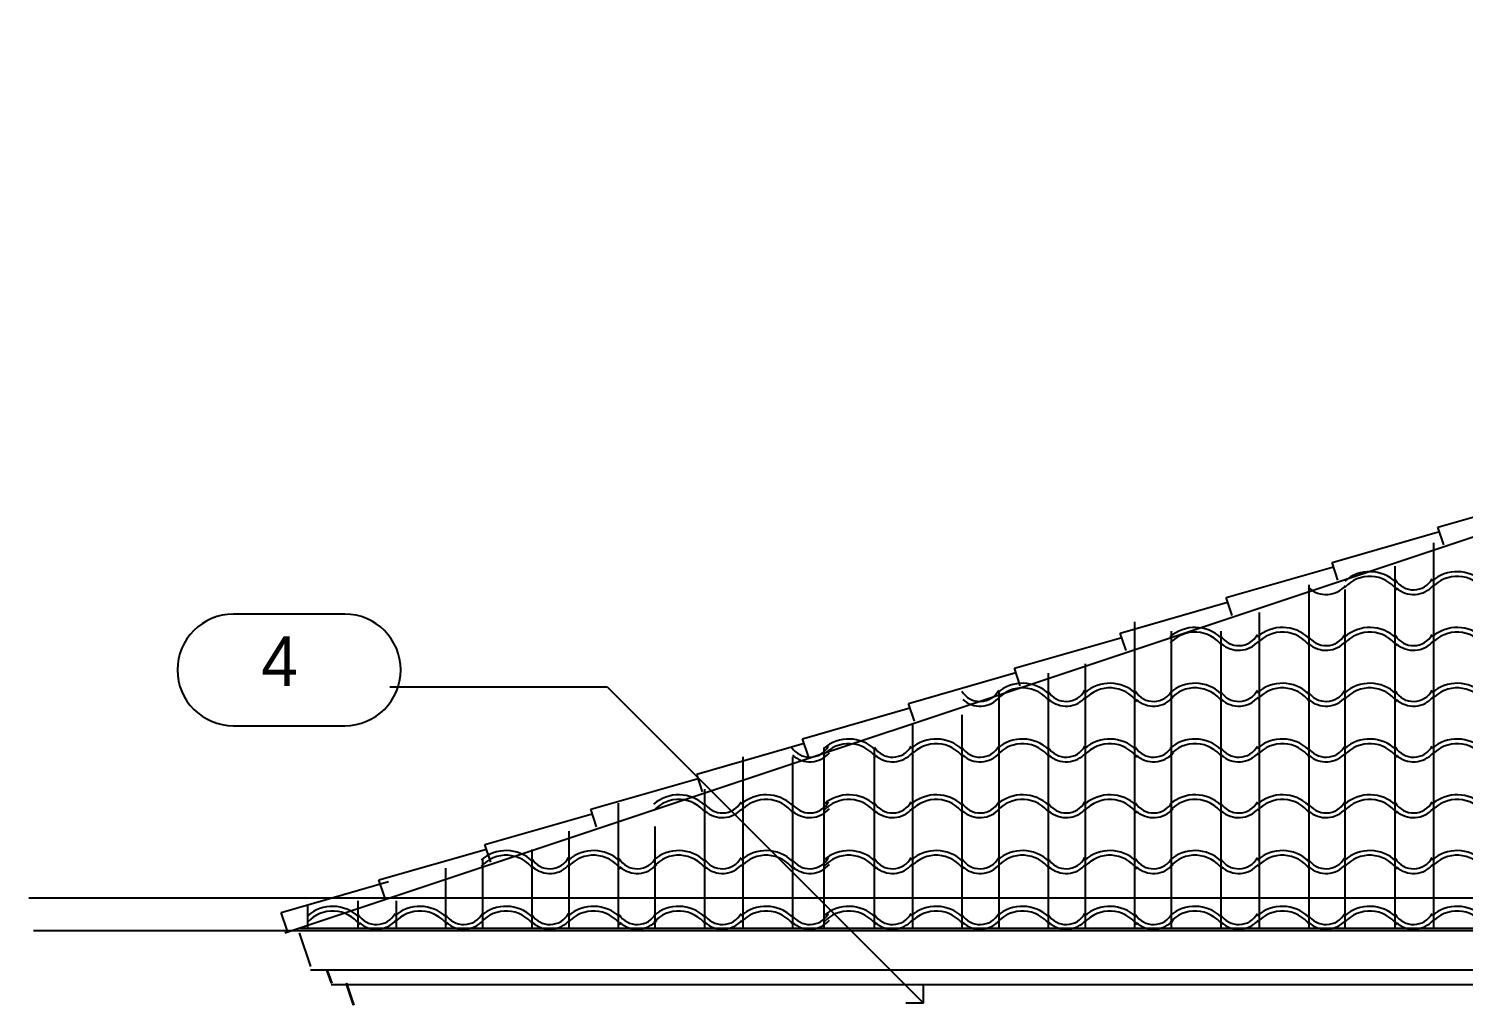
# Model space of a CAD drawing. Extents: x -92740 to -63661, y -15771 to -4391.
# Drawn here: x -84500 to -84335.8, y -12935 to -12823.1 of the extents above; entities that cross this region are included whole.
import ezdxf
from ezdxf.enums import TextEntityAlignment as Align

# ---------------------------------------------------------------- set-up
doc = ezdxf.new("R2010")
doc.units = 0
doc.header["$MEASUREMENT"] = 0
for name, color, linetype in [('B1NOTES', 2, 'Continuous'), ('ELEVATIONS', 7, 'Continuous'), ('ROOFTILE', 7, 'Continuous')]:
    doc.layers.add(name, color=color, linetype=linetype)
doc.styles.add('DCADTXTSTYLE1', font='AVG_TP')

msp = doc.modelspace()

# ---------------------------------------------------------------- linework, layer by layer
at = {"layer": 'B1NOTES', "color": 1, "linetype": 'Continuous', "ltscale": 12.78}
for p, q in [((-84463.83, -12890.15), (-84476.61, -12890.15)), ((-84457.44, -12896.54), (-84457.44, -12896.54)), ((-84476.61, -12902.93), (-84463.83, -12902.93))]:
    msp.add_line(p, q, dxfattribs=at)
for centre, start, end in [((-84476.61, -12896.54), 90, 180), ((-84463.83, -12896.54), 0, 90), ((-84476.61, -12896.54), 180, 270), ((-84463.83, -12896.54), 270, 360)]:
    msp.add_arc(centre, 6.39, start, end, dxfattribs=at)
at = {"layer": 'ELEVATIONS', "color": 1, "linetype": 'Continuous', "ltscale": 12.78}
for p, q in [((-84470.72, -12926.64), (-84160.02, -12823.08)), ((-84338.7, -12880.18), (-84326.4, -12876.65)), ((-84350.82, -12884.22), (-84338.53, -12880.69)), ((-84338.02, -12882.2), (-84338.7, -12880.18)), ((-84362.94, -12888.26), (-84350.65, -12884.73)), ((-84350.15, -12886.24), (-84350.82, -12884.22)), ((-84375.07, -12892.31), (-84362.78, -12888.77)), ((-84362.27, -12890.29), (-84362.94, -12888.26)), ((-84374.39, -12894.33), (-84375.07, -12892.31)), ((-84387.19, -12896.35), (-84374.9, -12892.81)), ((-84399.32, -12900.39), (-84387.02, -12896.85)), ((-84386.52, -12898.37), (-84387.19, -12896.35)), ((-84398.64, -12902.41), (-84399.32, -12900.39)), ((-84411.44, -12904.43), (-84399.15, -12900.89)), ((-84423.56, -12908.47), (-84411.27, -12904.94)), ((-84410.77, -12906.45), (-84411.44, -12904.43)), ((-84422.89, -12910.49), (-84423.56, -12908.47)), ((-84435.69, -12912.51), (-84423.4, -12908.98)), ((-84447.81, -12916.55), (-84435.52, -12913.02)), ((-84435.02, -12914.53), (-84435.69, -12912.51)), ((-84447.14, -12918.57), (-84447.81, -12916.55)), ((-84459.94, -12920.6), (-84447.64, -12917.06)), ((-84471.12, -12924.32), (-84458.83, -12920.79)), ((-84459.26, -12922.62), (-84459.94, -12920.6)), ((-84470.45, -12926.34), (-84471.12, -12924.32)), ((-84469.05, -12926.64), (-84467.77, -12930.5)), ((-83676.34, -12926.18), (-84468.99, -12926.18)), ((-83680.55, -12930.92), (-84467.77, -12930.92)), ((-84465.92, -12930.92), (-84465.41, -12932.44)), ((-84465.85, -12930.92), (-84465.34, -12932.44)), ((-83680.8, -12932.63), (-84465.41, -12932.63)), ((-84463.73, -12932.44), (-84462.89, -12934.96)), ((-84463.66, -12932.44), (-84462.82, -12934.96))]:
    msp.add_line(p, q, dxfattribs=at)
at = {"layer": 'ELEVATIONS', "color": 2, "linetype": 'Continuous', "ltscale": 8.52}
for p, q in [((-84458.67, -12898.49), (-84433.82, -12898.49)), ((-84433.82, -12898.49), (-84397.61, -12934.7))]:
    msp.add_line(p, q, dxfattribs=at)
at = {"layer": 'ELEVATIONS', "color": 2, "linetype": 'Continuous', "ltscale": 12.78}
for p, q in [((-84500.03, -12922.65), (-83727.37, -12922.65)), ((-84499.47, -12926.38), (-84115.57, -12926.38))]:
    msp.add_line(p, q, dxfattribs=at)
at = {"layer": 'ELEVATIONS', "color": 1, "linetype": 'Continuous', "ltscale": 8.52}
for q in [(-84397.61, -12932.69), (-84399.62, -12934.7)]:
    msp.add_line((-84397.61, -12934.7), q, dxfattribs=at)
at = {"layer": 'ROOFTILE', "color": 7, "linetype": 'Continuous', "ltscale": 12.78}
for p, q in [((-84339.17, -12926.18), (-84339.17, -12881.99)), ((-84343.58, -12926.18), (-84343.58, -12884.65)), ((-84353.46, -12926.18), (-84353.46, -12886.78)), ((-84349.33, -12926.18), (-84349.33, -12887.31)), ((-84359.12, -12926.18), (-84359.12, -12889.97)), ((-84373.4, -12926.18), (-84373.4, -12891.04)), ((-84369.19, -12926.18), (-84369.19, -12892.1)), ((-84363.53, -12926.18), (-84363.53, -12892.1)), ((-84383.28, -12926.18), (-84383.28, -12896.9)), ((-84379.06, -12926.18), (-84379.06, -12895.83)), ((-84388.94, -12926.18), (-84388.94, -12899.03)), ((-84393.15, -12926.18), (-84393.15, -12901.69)), ((-84398.81, -12926.18), (-84398.81, -12902.75)), ((-84408.97, -12926.18), (-84408.97, -12905.42)), ((-84403.22, -12926.18), (-84403.22, -12905.42)), ((-84418.23, -12926.18), (-84418.23, -12906.48)), ((-84412.57, -12926.18), (-84412.57, -12906.48)), ((-84422.63, -12926.18), (-84422.63, -12910.21)), ((-84432.51, -12926.18), (-84432.51, -12911.81)), ((-84438.17, -12926.18), (-84438.17, -12915)), ((-84428.3, -12926.18), (-84428.3, -12914.47)), ((-84448.05, -12926.18), (-84448.05, -12918.2)), ((-84442.39, -12926.18), (-84442.39, -12917.13)), ((-84452.26, -12926.18), (-84452.26, -12919.26)), ((-84468.08, -12926.18), (-84468.08, -12923.52)), ((-84462.33, -12926.18), (-84462.33, -12922.99)), ((-84457.92, -12926.18), (-84457.92, -12922.99))]:
    msp.add_line(p, q, dxfattribs=at)
for centre, radius, start, end in [((-84346.5, -12889.66), 4.37, 46.5154, 131.1465), ((-84346.5, -12889.66), 3.84, 36.0644, 138.0128), ((-84336.5, -12889.66), 4.37, 46.5154, 131.1465), ((-84336.5, -12889.66), 3.84, 36.0644, 138.0128), ((-84351.51, -12884.93), 2.97, 228.3381, 319.0707), ((-84341.5, -12884.93), 2.44, 211.6504, 331.6052), ((-84341.5, -12884.93), 2.97, 228.3381, 319.0707), ((-84366.51, -12896.05), 4.37, 46.5154, 131.1465), ((-84366.51, -12896.05), 3.84, 36.0644, 138.0128), ((-84356.51, -12896.05), 4.37, 46.5154, 131.1465), ((-84356.51, -12896.05), 3.84, 36.0644, 138.0128), ((-84346.5, -12896.05), 4.37, 46.5154, 131.1465), ((-84346.5, -12896.05), 3.84, 36.0644, 138.0128), ((-84336.5, -12896.05), 4.37, 46.5154, 131.1465), ((-84336.5, -12896.05), 3.84, 36.0644, 138.0128), ((-84361.51, -12891.32), 2.44, 211.6504, 331.6052), ((-84361.51, -12891.32), 2.97, 228.3381, 319.0707), ((-84351.51, -12891.32), 2.44, 211.6504, 331.6052), ((-84351.51, -12891.32), 2.97, 228.3381, 319.0707), ((-84341.5, -12891.32), 2.44, 211.6504, 331.6052), ((-84341.5, -12891.32), 2.97, 228.3381, 319.0707), ((-84391.13, -12897.71), 2.44, 211.6504, 331.6052), ((-84386.26, -12902.44), 4.37, 46.5154, 131.1465), ((-84386.26, -12902.44), 3.84, 36.0644, 138.0128), ((-84381.26, -12897.71), 2.44, 211.6504, 331.6052), ((-84376.26, -12902.44), 4.37, 46.5154, 131.1465), ((-84376.26, -12902.44), 3.84, 36.0644, 138.0128), ((-84371.26, -12897.71), 2.44, 211.6504, 331.6052), ((-84366.51, -12902.44), 4.37, 46.5154, 131.1465), ((-84366.51, -12902.44), 3.84, 36.0644, 138.0128), ((-84361.51, -12897.71), 2.44, 211.6504, 331.6052), ((-84356.51, -12902.44), 4.37, 46.5154, 131.1465), ((-84356.51, -12902.44), 3.84, 36.0644, 138.0128), ((-84351.51, -12897.71), 2.44, 211.6504, 331.6052), ((-84346.5, -12902.44), 4.37, 46.5154, 131.1465), ((-84346.5, -12902.44), 3.84, 36.0644, 138.0128), ((-84341.5, -12897.71), 2.44, 211.6504, 331.6052), ((-84336.5, -12902.44), 4.37, 46.5154, 131.1465), ((-84336.5, -12902.44), 3.84, 36.0644, 138.0128), ((-84391.13, -12897.71), 2.97, 228.3381, 319.0707), ((-84381.26, -12897.71), 2.97, 228.3381, 319.0707), ((-84371.26, -12897.71), 2.97, 228.3381, 319.0707), ((-84361.51, -12897.71), 2.97, 228.3381, 319.0707), ((-84351.51, -12897.71), 2.97, 228.3381, 319.0707), ((-84341.5, -12897.71), 2.97, 228.3381, 319.0707), ((-84410.61, -12904.1), 2.44, 211.6504, 331.6052), ((-84406.14, -12908.83), 4.37, 46.5154, 131.1465), ((-84406.14, -12908.83), 3.84, 36.0644, 138.0128), ((-84401.14, -12904.1), 2.44, 211.6504, 331.6052), ((-84396.14, -12908.83), 4.37, 46.5154, 131.1465), ((-84396.14, -12908.83), 3.84, 36.0644, 138.0128), ((-84391.13, -12904.1), 2.44, 211.6504, 331.6052), ((-84386.26, -12908.83), 4.37, 46.5154, 131.1465), ((-84386.26, -12908.83), 3.84, 36.0644, 138.0128), ((-84381.26, -12904.1), 2.44, 211.6504, 331.6052), ((-84376.26, -12908.83), 4.37, 46.5154, 131.1465), ((-84376.26, -12908.83), 3.84, 36.0644, 138.0128), ((-84371.26, -12904.1), 2.44, 211.6504, 331.6052), ((-84366.51, -12908.83), 4.37, 46.5154, 131.1465), ((-84366.51, -12908.83), 3.84, 36.0644, 138.0128), ((-84361.51, -12904.1), 2.44, 211.6504, 331.6052), ((-84356.51, -12908.83), 4.37, 46.5154, 131.1465), ((-84356.51, -12908.83), 3.84, 36.0644, 138.0128), ((-84351.51, -12904.1), 2.44, 211.6504, 331.6052), ((-84346.5, -12908.83), 4.37, 46.5154, 131.1465), ((-84346.5, -12908.83), 3.84, 36.0644, 138.0128), ((-84341.5, -12904.1), 2.44, 211.6504, 331.6052), ((-84336.5, -12908.83), 4.37, 46.5154, 131.1465), ((-84336.5, -12908.83), 3.84, 36.0644, 138.0128), ((-84410.61, -12904.1), 2.97, 228.3381, 319.0707), ((-84401.14, -12904.1), 2.97, 228.3381, 319.0707), ((-84391.13, -12904.1), 2.97, 228.3381, 319.0707), ((-84381.26, -12904.1), 2.97, 228.3381, 319.0707), ((-84371.26, -12904.1), 2.97, 228.3381, 319.0707), ((-84361.51, -12904.1), 2.97, 228.3381, 319.0707), ((-84351.51, -12904.1), 2.97, 228.3381, 319.0707), ((-84341.5, -12904.1), 2.97, 228.3381, 319.0707), ((-84425.62, -12915.22), 4.37, 46.5154, 131.1465), ((-84425.62, -12915.22), 3.84, 36.0644, 138.0128), ((-84420.62, -12910.49), 2.44, 211.6504, 331.6052), ((-84415.61, -12915.22), 4.37, 46.5154, 131.1465), ((-84415.61, -12915.22), 3.84, 36.0644, 138.0128), ((-84410.61, -12910.49), 2.44, 211.6504, 331.6052), ((-84406.14, -12915.22), 4.37, 46.5154, 131.1465), ((-84406.14, -12915.22), 3.84, 36.0644, 138.0128), ((-84401.14, -12910.49), 2.44, 211.6504, 331.6052), ((-84396.14, -12915.22), 4.37, 46.5154, 131.1465), ((-84396.14, -12915.22), 3.84, 36.0644, 138.0128), ((-84391.13, -12910.49), 2.44, 211.6504, 331.6052), ((-84386.26, -12915.22), 4.37, 46.5154, 131.1465), ((-84386.26, -12915.22), 3.84, 36.0644, 138.0128), ((-84381.26, -12910.49), 2.44, 211.6504, 331.6052), ((-84376.26, -12915.22), 4.37, 46.5154, 131.1465), ((-84376.26, -12915.22), 3.84, 36.0644, 138.0128), ((-84371.26, -12910.49), 2.44, 211.6504, 331.6052), ((-84366.51, -12915.22), 4.37, 46.5154, 131.1465), ((-84366.51, -12915.22), 3.84, 36.0644, 138.0128), ((-84361.51, -12910.49), 2.44, 211.6504, 331.6052), ((-84356.51, -12915.22), 4.37, 46.5154, 131.1465), ((-84356.51, -12915.22), 3.84, 36.0644, 138.0128), ((-84351.51, -12910.49), 2.44, 211.6504, 331.6052), ((-84346.5, -12915.22), 4.37, 46.5154, 131.1465), ((-84346.5, -12915.22), 3.84, 36.0644, 138.0128), ((-84341.5, -12910.49), 2.44, 211.6504, 331.6052), ((-84336.5, -12915.22), 4.37, 46.5154, 131.1465), ((-84336.5, -12915.22), 3.84, 36.0644, 138.0128), ((-84420.62, -12910.49), 2.97, 228.3381, 319.0707), ((-84410.61, -12910.49), 2.97, 228.3381, 319.0707), ((-84401.14, -12910.49), 2.97, 228.3381, 319.0707), ((-84391.13, -12910.49), 2.97, 228.3381, 319.0707), ((-84381.26, -12910.49), 2.97, 228.3381, 319.0707), ((-84371.26, -12910.49), 2.97, 228.3381, 319.0707), ((-84361.51, -12910.49), 2.97, 228.3381, 319.0707), ((-84351.51, -12910.49), 2.97, 228.3381, 319.0707), ((-84341.5, -12910.49), 2.97, 228.3381, 319.0707), ((-84445.37, -12921.61), 4.37, 46.5154, 131.1465), ((-84445.37, -12921.61), 3.84, 36.0644, 138.0128), ((-84440.37, -12916.88), 2.44, 211.6504, 331.6052), ((-84435.37, -12921.61), 4.37, 46.5154, 131.1465), ((-84435.37, -12921.61), 3.84, 36.0644, 138.0128), ((-84430.37, -12916.88), 2.44, 211.6504, 331.6052), ((-84425.62, -12921.61), 4.37, 46.5154, 131.1465), ((-84425.62, -12921.61), 3.84, 36.0644, 138.0128), ((-84420.62, -12916.88), 2.44, 211.6504, 331.6052), ((-84415.61, -12921.61), 4.37, 46.5154, 131.1465), ((-84415.61, -12921.61), 3.84, 36.0644, 138.0128), ((-84410.61, -12916.88), 2.44, 211.6504, 331.6052), ((-84406.14, -12921.61), 4.37, 46.5154, 131.1465), ((-84406.14, -12921.61), 3.84, 36.0644, 138.0128), ((-84401.14, -12916.88), 2.44, 211.6504, 331.6052), ((-84396.14, -12921.61), 4.37, 46.5154, 131.1465), ((-84396.14, -12921.61), 3.84, 36.0644, 138.0128), ((-84391.13, -12916.88), 2.44, 211.6504, 331.6052), ((-84386.26, -12921.61), 4.37, 46.5154, 131.1465), ((-84386.26, -12921.61), 3.84, 36.0644, 138.0128), ((-84381.26, -12916.88), 2.44, 211.6504, 331.6052), ((-84376.26, -12921.61), 4.37, 46.5154, 131.1465), ((-84376.26, -12921.61), 3.84, 36.0644, 138.0128), ((-84371.26, -12916.88), 2.44, 211.6504, 331.6052), ((-84366.51, -12921.61), 4.37, 46.5154, 131.1465), ((-84366.51, -12921.61), 3.84, 36.0644, 138.0128), ((-84361.51, -12916.88), 2.44, 211.6504, 331.6052), ((-84356.51, -12921.61), 4.37, 46.5154, 131.1465), ((-84356.51, -12921.61), 3.84, 36.0644, 138.0128), ((-84351.51, -12916.88), 2.44, 211.6504, 331.6052), ((-84346.5, -12921.61), 4.37, 46.5154, 131.1465), ((-84346.5, -12921.61), 3.84, 36.0644, 138.0128), ((-84341.5, -12916.88), 2.44, 211.6504, 331.6052), ((-84336.5, -12921.61), 4.37, 46.5154, 131.1465), ((-84336.5, -12921.61), 3.84, 36.0644, 138.0128), ((-84440.37, -12916.88), 2.97, 228.3381, 319.0707), ((-84430.37, -12916.88), 2.97, 228.3381, 319.0707), ((-84420.62, -12916.88), 2.97, 228.3381, 319.0707), ((-84410.61, -12916.88), 2.97, 228.3381, 319.0707), ((-84401.14, -12916.88), 2.97, 228.3381, 319.0707), ((-84391.13, -12916.88), 2.97, 228.3381, 319.0707), ((-84381.26, -12916.88), 2.97, 228.3381, 319.0707), ((-84371.26, -12916.88), 2.97, 228.3381, 319.0707), ((-84361.51, -12916.88), 2.97, 228.3381, 319.0707), ((-84351.51, -12916.88), 2.97, 228.3381, 319.0707), ((-84341.5, -12916.88), 2.97, 228.3381, 319.0707), ((-84465.24, -12928), 4.37, 46.5154, 131.1465), ((-84465.24, -12928), 3.84, 36.0644, 138.0128), ((-84460.24, -12923.27), 2.44, 211.6504, 331.6052), ((-84460.24, -12923.27), 2.97, 228.3381, 319.0707), ((-84455.24, -12928), 4.37, 46.5154, 131.1465), ((-84455.24, -12928), 3.84, 36.0644, 138.0128), ((-84450.24, -12923.27), 2.44, 211.6504, 331.6052), ((-84450.24, -12923.27), 2.97, 228.3381, 319.0707), ((-84445.37, -12928), 4.37, 46.5154, 131.1465), ((-84445.37, -12928), 3.84, 36.0644, 138.0128), ((-84440.37, -12923.27), 2.44, 211.6504, 331.6052), ((-84440.37, -12923.27), 2.97, 228.3381, 319.0707), ((-84435.37, -12928), 4.37, 46.5154, 131.1465), ((-84435.37, -12928), 3.84, 36.0644, 138.0128), ((-84430.37, -12923.27), 2.44, 211.6504, 331.6052), ((-84430.37, -12923.27), 2.97, 228.3381, 319.0707), ((-84425.62, -12928), 4.37, 46.5154, 131.1465), ((-84425.62, -12928), 3.84, 36.0644, 138.0128), ((-84420.62, -12923.27), 2.44, 211.6504, 331.6052), ((-84420.62, -12923.27), 2.97, 228.3381, 319.0707), ((-84415.61, -12928), 4.37, 46.5154, 131.1465), ((-84415.61, -12928), 3.84, 36.0644, 138.0128), ((-84410.61, -12923.27), 2.44, 211.6504, 331.6052), ((-84410.61, -12923.27), 2.97, 228.3381, 319.0707), ((-84406.14, -12928), 4.37, 46.5154, 131.1465), ((-84406.14, -12928), 3.84, 36.0644, 138.0128), ((-84401.14, -12923.27), 2.44, 211.6504, 331.6052), ((-84401.14, -12923.27), 2.97, 228.3381, 319.0707), ((-84396.14, -12928), 4.37, 46.5154, 131.1465), ((-84396.14, -12928), 3.84, 36.0644, 138.0128), ((-84391.13, -12923.27), 2.44, 211.6504, 331.6052), ((-84391.13, -12923.27), 2.97, 228.3381, 319.0707), ((-84386.26, -12928), 4.37, 46.5154, 131.1465), ((-84386.26, -12928), 3.84, 36.0644, 138.0128), ((-84381.26, -12923.27), 2.44, 211.6504, 331.6052), ((-84381.26, -12923.27), 2.97, 228.3381, 319.0707), ((-84376.26, -12928), 4.37, 46.5154, 131.1465), ((-84376.26, -12928), 3.84, 36.0644, 138.0128), ((-84371.26, -12923.27), 2.44, 211.6504, 331.6052), ((-84371.26, -12923.27), 2.97, 228.3381, 319.0707), ((-84366.51, -12928), 4.37, 46.5154, 131.1465), ((-84366.51, -12928), 3.84, 36.0644, 138.0128), ((-84361.51, -12923.27), 2.44, 211.6504, 331.6052), ((-84361.51, -12923.27), 2.97, 228.3381, 319.0707), ((-84356.51, -12928), 4.37, 46.5154, 131.1465), ((-84356.51, -12928), 3.84, 36.0644, 138.0128), ((-84351.51, -12923.27), 2.44, 211.6504, 331.6052), ((-84351.51, -12923.27), 2.97, 228.3381, 319.0707), ((-84346.5, -12928), 4.37, 46.5154, 131.1465), ((-84346.5, -12928), 3.84, 36.0644, 138.0128), ((-84341.5, -12923.27), 2.44, 211.6504, 331.6052), ((-84341.5, -12923.27), 2.97, 228.3381, 319.0707), ((-84336.5, -12928), 4.37, 46.5154, 131.1465), ((-84336.5, -12928), 3.84, 36.0644, 138.0128)]:
    msp.add_arc(centre, radius, start, end, dxfattribs=at)

# ---------------------------------------------------------------- texts
at = {"layer": 'B1NOTES', "color": 3, "linetype": 'Continuous', "ltscale": 8.52, "style": 'DCADTXTSTYLE1'}
msp.add_text('4', height=5.68, dxfattribs=at).set_placement((-84473.42, -12900.09), align=Align.BOTTOM_LEFT)

doc.saveas('drawing.dxf')
